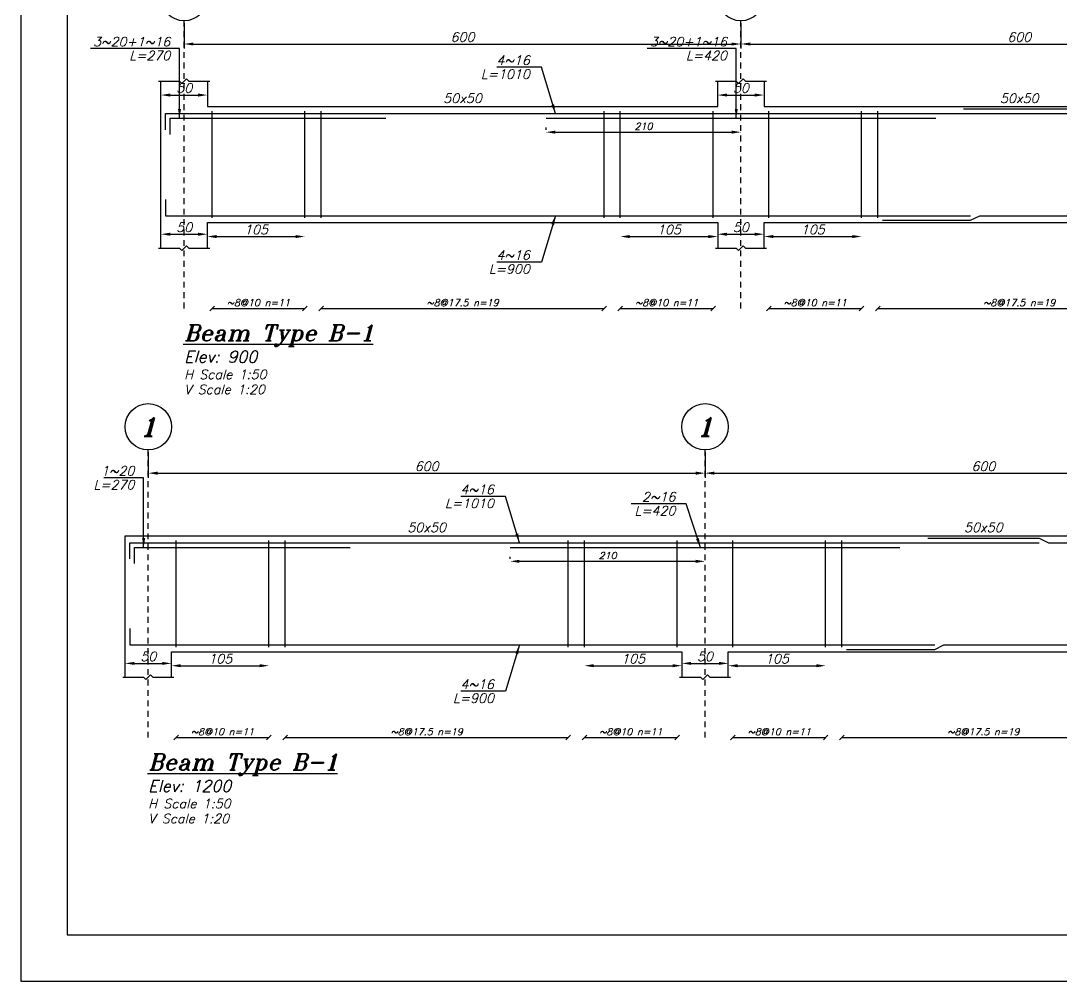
# Model space of a CAD drawing. Extents: x 0 to 308, y -92 to 22.
# Drawn here: x 167.36 to 189.78, y -20.9 to -0.2 of the extents above; entities that cross this region are included whole.
import ezdxf
from ezdxf.enums import TextEntityAlignment as Align

# ---------------------------------------------------------------- set-up
doc = ezdxf.new("R2010")
doc.units = 0
doc.header["$MEASUREMENT"] = 0
doc.header["$PDMODE"] = 33
doc.header["$PDSIZE"] = 0.3
doc.linetypes.add('HIDDEN2', pattern=[0.1875, 0.125, -0.0625])
doc.layers.add('SAZE_DRAWINGS', color=7, linetype='Continuous')
doc.styles.add('SAZE_STYLE', font='romansp.shx', dxfattribs={"oblique": 15})
doc.styles.add('SAZE_STYLE1', font='romant.shx', dxfattribs={"oblique": 15})
doc.dimstyles.new('SAZE_DIM_STYLE', dxfattribs={"dimtxt": 0.2, "dimasz": 0.2, "dimexe": 0.1, "dimexo": 0.05, "dimgap": 0.05, "dimtad": 0, "dimzin": 0, "dimdsep": 46, "dimtxsty": 'SAZE_STYLE', "dimcen": 0.09, "dimclrd": 2, "dimclre": 2, "dimclrt": 3, "dimadec": 0, "dimazin": 0, "dimtfac": 1, "dimtdec": 4, "dimtix": 1, "dimtmove": 1, "dimatfit": 3, "dimfxl": 1, "dimtolj": 1, "dimtzin": 0, "dimarcsym": 0})

# ---------------------------------------------------------------- blocks, each defined once
blk = doc.blocks.new('*D117')
at = {"layer": 'Defpoints', "color": 0, "transparency": 16777216}
for p in [(170.378, -1.505), (171.378, -1.505), (171.378, -1.805)]:
    blk.add_point(p, dxfattribs=at)
at = {"layer": 'SAZE_DRAWINGS', "color": 2, "lineweight": -2, "transparency": 16777216}
blk.add_line((170.578, -1.805), (171.178, -1.805), dxfattribs=at)
at = {"layer": 'SAZE_DRAWINGS', "color": 2, "transparency": 16777216}
for points in [[(170.578, -1.772), (170.578, -1.838), (170.378, -1.805)], [(171.178, -1.772), (171.178, -1.838), (171.378, -1.805)]]:
    blk.add_solid(points, dxfattribs=at)
at = {"layer": 'SAZE_DRAWINGS', "color": 3, "transparency": 16777216, "insert": (170.878, -1.655), "char_height": 0.2, "attachment_point": 5, "style": 'SAZE_STYLE'}
blk.add_mtext('\\A1;50', dxfattribs=at)
blk = doc.blocks.new('*D118')
at = {"layer": 'Defpoints', "color": 0, "transparency": 16777216}
for p in [(171.378, -4.805), (170.378, -5.105), (171.378, -5.105)]:
    blk.add_point(p, dxfattribs=at)
at = {"layer": 'SAZE_DRAWINGS', "color": 2, "lineweight": -2, "transparency": 16777216}
blk.add_line((170.578, -4.805), (171.178, -4.805), dxfattribs=at)
at = {"layer": 'SAZE_DRAWINGS', "color": 2, "transparency": 16777216}
for points in [[(170.578, -4.772), (170.578, -4.838), (170.378, -4.805)], [(171.178, -4.772), (171.178, -4.838), (171.378, -4.805)]]:
    blk.add_solid(points, dxfattribs=at)
at = {"layer": 'SAZE_DRAWINGS', "color": 3, "transparency": 16777216, "insert": (170.878, -4.655), "char_height": 0.2, "attachment_point": 5, "style": 'SAZE_STYLE'}
blk.add_mtext('\\A1;50', dxfattribs=at)
blk = doc.blocks.new('*D119')
at = {"layer": 'Defpoints', "color": 0, "transparency": 16777216}
for p in [(182.378, -1.505), (183.378, -1.505), (183.378, -1.805)]:
    blk.add_point(p, dxfattribs=at)
at = {"layer": 'SAZE_DRAWINGS', "color": 2, "lineweight": -2, "transparency": 16777216}
blk.add_line((182.578, -1.805), (183.178, -1.805), dxfattribs=at)
at = {"layer": 'SAZE_DRAWINGS', "color": 2, "transparency": 16777216}
for points in [[(182.578, -1.772), (182.578, -1.838), (182.378, -1.805)], [(183.178, -1.772), (183.178, -1.838), (183.378, -1.805)]]:
    blk.add_solid(points, dxfattribs=at)
at = {"layer": 'SAZE_DRAWINGS', "color": 3, "transparency": 16777216, "insert": (182.878, -1.655), "char_height": 0.2, "attachment_point": 5, "style": 'SAZE_STYLE'}
blk.add_mtext('\\A1;50', dxfattribs=at)
blk = doc.blocks.new('*D120')
at = {"layer": 'Defpoints', "color": 0, "transparency": 16777216}
for p in [(183.378, -4.805), (182.378, -5.105), (183.378, -5.105)]:
    blk.add_point(p, dxfattribs=at)
at = {"layer": 'SAZE_DRAWINGS', "color": 2, "lineweight": -2, "transparency": 16777216}
blk.add_line((182.578, -4.805), (183.178, -4.805), dxfattribs=at)
at = {"layer": 'SAZE_DRAWINGS', "color": 2, "transparency": 16777216}
for points in [[(182.578, -4.772), (182.578, -4.838), (182.378, -4.805)], [(183.178, -4.772), (183.178, -4.838), (183.378, -4.805)]]:
    blk.add_solid(points, dxfattribs=at)
at = {"layer": 'SAZE_DRAWINGS', "color": 3, "transparency": 16777216, "insert": (182.878, -4.655), "char_height": 0.2, "attachment_point": 5, "style": 'SAZE_STYLE'}
blk.add_mtext('\\A1;50', dxfattribs=at)
blk = doc.blocks.new('*D125')
at = {"layer": 'Defpoints', "color": 0, "transparency": 16777216}
for p in [(170.878, -0.205), (182.878, -0.205), (182.878, -0.705)]:
    blk.add_point(p, dxfattribs=at)
at = {"layer": 'SAZE_DRAWINGS', "color": 2, "lineweight": -2, "transparency": 16777216}
for p, q in [((170.878, -0.255), (170.878, -0.805)), ((182.878, -0.255), (182.878, -0.805)), ((171.078, -0.705), (182.678, -0.705))]:
    blk.add_line(p, q, dxfattribs=at)
at = {"layer": 'SAZE_DRAWINGS', "color": 2, "transparency": 16777216}
for points in [[(171.078, -0.672), (171.078, -0.738), (170.878, -0.705)], [(182.678, -0.672), (182.678, -0.738), (182.878, -0.705)]]:
    blk.add_solid(points, dxfattribs=at)
at = {"layer": 'SAZE_DRAWINGS', "color": 3, "transparency": 16777216, "insert": (176.878, -0.555), "char_height": 0.2, "attachment_point": 5, "style": 'SAZE_STYLE'}
blk.add_mtext('\\A1;600', dxfattribs=at)
blk = doc.blocks.new('*D126')
at = {"layer": 'Defpoints', "color": 0, "transparency": 16777216}
for p in [(182.878, -0.205), (194.878, -0.205), (194.878, -0.705)]:
    blk.add_point(p, dxfattribs=at)
at = {"layer": 'SAZE_DRAWINGS', "color": 2, "lineweight": -2, "transparency": 16777216}
for p, q in [((182.878, -0.255), (182.878, -0.805)), ((194.878, -0.255), (194.878, -0.805)), ((183.078, -0.705), (194.678, -0.705))]:
    blk.add_line(p, q, dxfattribs=at)
at = {"layer": 'SAZE_DRAWINGS', "color": 2, "transparency": 16777216}
for points in [[(183.078, -0.672), (183.078, -0.738), (182.878, -0.705)], [(194.678, -0.672), (194.678, -0.738), (194.878, -0.705)]]:
    blk.add_solid(points, dxfattribs=at)
at = {"layer": 'SAZE_DRAWINGS', "color": 3, "transparency": 16777216, "insert": (188.878, -0.555), "char_height": 0.2, "attachment_point": 5, "style": 'SAZE_STYLE'}
blk.add_mtext('\\A1;600', dxfattribs=at)
blk = doc.blocks.new('*D128')
at = {"layer": 'Defpoints', "color": 0, "transparency": 16777216}
for p in [(178.678, -2.605), (182.878, -2.605), (182.878, -2.605)]:
    blk.add_point(p, dxfattribs=at)
at = {"layer": 'SAZE_DRAWINGS', "color": 2, "lineweight": -2, "transparency": 16777216}
for p, q in [((178.678, -2.555), (178.678, -2.505)), ((178.878, -2.605), (182.678, -2.605)), ((182.878, -2.555), (182.878, -2.505))]:
    blk.add_line(p, q, dxfattribs=at)
at = {"layer": 'SAZE_DRAWINGS', "color": 2, "transparency": 16777216}
for points in [[(178.878, -2.572), (178.878, -2.638), (178.678, -2.605)], [(182.678, -2.572), (182.678, -2.638), (182.878, -2.605)]]:
    blk.add_solid(points, dxfattribs=at)
at = {"layer": 'SAZE_DRAWINGS', "color": 3, "transparency": 16777216, "insert": (180.778, -2.48), "char_height": 0.15, "attachment_point": 5, "style": 'SAZE_STYLE'}
blk.add_mtext('\\A1;210', dxfattribs=at)
blk = doc.blocks.new('*D130')
at = {"layer": 'Defpoints', "color": 0, "transparency": 16777216}
for p in [(171.378, -4.855), (173.478, -4.855), (173.478, -4.855)]:
    blk.add_point(p, dxfattribs=at)
at = {"layer": 'SAZE_DRAWINGS', "color": 2, "lineweight": -2, "transparency": 16777216}
blk.add_line((171.578, -4.855), (173.278, -4.855), dxfattribs=at)
at = {"layer": 'SAZE_DRAWINGS', "color": 2, "transparency": 16777216}
for points in [[(171.578, -4.822), (171.578, -4.888), (171.378, -4.855)], [(173.278, -4.822), (173.278, -4.888), (173.478, -4.855)]]:
    blk.add_solid(points, dxfattribs=at)
at = {"layer": 'SAZE_DRAWINGS', "color": 3, "transparency": 16777216, "insert": (172.428, -4.705), "char_height": 0.2, "attachment_point": 5, "style": 'SAZE_STYLE'}
blk.add_mtext('\\A1;105', dxfattribs=at)
blk = doc.blocks.new('*D131')
at = {"layer": 'Defpoints', "color": 0, "transparency": 16777216}
for p in [(180.278, -4.855), (182.378, -4.855), (182.378, -4.855)]:
    blk.add_point(p, dxfattribs=at)
at = {"layer": 'SAZE_DRAWINGS', "color": 2, "lineweight": -2, "transparency": 16777216}
blk.add_line((180.478, -4.855), (182.178, -4.855), dxfattribs=at)
at = {"layer": 'SAZE_DRAWINGS', "color": 2, "transparency": 16777216}
for points in [[(180.478, -4.822), (180.478, -4.888), (180.278, -4.855)], [(182.178, -4.822), (182.178, -4.888), (182.378, -4.855)]]:
    blk.add_solid(points, dxfattribs=at)
at = {"layer": 'SAZE_DRAWINGS', "color": 3, "transparency": 16777216, "insert": (181.328, -4.705), "char_height": 0.2, "attachment_point": 5, "style": 'SAZE_STYLE'}
blk.add_mtext('\\A1;105', dxfattribs=at)
blk = doc.blocks.new('*D132')
at = {"layer": 'Defpoints', "color": 0, "transparency": 16777216}
for p in [(183.378, -4.855), (185.478, -4.855), (185.478, -4.855)]:
    blk.add_point(p, dxfattribs=at)
at = {"layer": 'SAZE_DRAWINGS', "color": 2, "lineweight": -2, "transparency": 16777216}
blk.add_line((183.578, -4.855), (185.278, -4.855), dxfattribs=at)
at = {"layer": 'SAZE_DRAWINGS', "color": 2, "transparency": 16777216}
for points in [[(183.578, -4.822), (183.578, -4.888), (183.378, -4.855)], [(185.278, -4.822), (185.278, -4.888), (185.478, -4.855)]]:
    blk.add_solid(points, dxfattribs=at)
at = {"layer": 'SAZE_DRAWINGS', "color": 3, "transparency": 16777216, "insert": (184.428, -4.705), "char_height": 0.2, "attachment_point": 5, "style": 'SAZE_STYLE'}
blk.add_mtext('\\A1;105', dxfattribs=at)
blk = doc.blocks.new('*D136')
at = {"layer": 'Defpoints', "color": 0, "transparency": 16777216}
for p in [(170.605, -14.055), (169.605, -14.355), (170.605, -14.355)]:
    blk.add_point(p, dxfattribs=at)
at = {"layer": 'SAZE_DRAWINGS', "color": 2, "lineweight": -2, "transparency": 16777216}
blk.add_line((169.805, -14.055), (170.405, -14.055), dxfattribs=at)
at = {"layer": 'SAZE_DRAWINGS', "color": 2, "transparency": 16777216}
for points in [[(169.805, -14.022), (169.805, -14.088), (169.605, -14.055)], [(170.405, -14.022), (170.405, -14.088), (170.605, -14.055)]]:
    blk.add_solid(points, dxfattribs=at)
at = {"layer": 'SAZE_DRAWINGS', "color": 3, "transparency": 16777216, "insert": (170.105, -13.905), "char_height": 0.2, "attachment_point": 5, "style": 'SAZE_STYLE'}
blk.add_mtext('\\A1;50', dxfattribs=at)
blk = doc.blocks.new('*D137')
at = {"layer": 'Defpoints', "color": 0, "transparency": 16777216}
for p in [(182.605, -14.055), (181.605, -14.355), (182.605, -14.355)]:
    blk.add_point(p, dxfattribs=at)
at = {"layer": 'SAZE_DRAWINGS', "color": 2, "lineweight": -2, "transparency": 16777216}
blk.add_line((181.805, -14.055), (182.405, -14.055), dxfattribs=at)
at = {"layer": 'SAZE_DRAWINGS', "color": 2, "transparency": 16777216}
for points in [[(181.805, -14.022), (181.805, -14.088), (181.605, -14.055)], [(182.405, -14.022), (182.405, -14.088), (182.605, -14.055)]]:
    blk.add_solid(points, dxfattribs=at)
at = {"layer": 'SAZE_DRAWINGS', "color": 3, "transparency": 16777216, "insert": (182.105, -13.905), "char_height": 0.2, "attachment_point": 5, "style": 'SAZE_STYLE'}
blk.add_mtext('\\A1;50', dxfattribs=at)
blk = doc.blocks.new('*D140')
at = {"layer": 'Defpoints', "color": 0, "transparency": 16777216}
for p in [(170.105, -9.455), (182.105, -9.455), (182.105, -9.955)]:
    blk.add_point(p, dxfattribs=at)
at = {"layer": 'SAZE_DRAWINGS', "color": 2, "lineweight": -2, "transparency": 16777216}
for p, q in [((170.105, -9.505), (170.105, -10.055)), ((182.105, -9.505), (182.105, -10.055)), ((170.305, -9.955), (181.905, -9.955))]:
    blk.add_line(p, q, dxfattribs=at)
at = {"layer": 'SAZE_DRAWINGS', "color": 2, "transparency": 16777216}
for points in [[(170.305, -9.922), (170.305, -9.988), (170.105, -9.955)], [(181.905, -9.922), (181.905, -9.988), (182.105, -9.955)]]:
    blk.add_solid(points, dxfattribs=at)
at = {"layer": 'SAZE_DRAWINGS', "color": 3, "transparency": 16777216, "insert": (176.105, -9.805), "char_height": 0.2, "attachment_point": 5, "style": 'SAZE_STYLE'}
blk.add_mtext('\\A1;600', dxfattribs=at)
blk = doc.blocks.new('*D141')
at = {"layer": 'Defpoints', "color": 0, "transparency": 16777216}
for p in [(182.105, -9.455), (194.105, -9.455), (194.105, -9.955)]:
    blk.add_point(p, dxfattribs=at)
at = {"layer": 'SAZE_DRAWINGS', "color": 2, "lineweight": -2, "transparency": 16777216}
for p, q in [((182.105, -9.505), (182.105, -10.055)), ((194.105, -9.505), (194.105, -10.055)), ((182.305, -9.955), (193.905, -9.955))]:
    blk.add_line(p, q, dxfattribs=at)
at = {"layer": 'SAZE_DRAWINGS', "color": 2, "transparency": 16777216}
for points in [[(182.305, -9.922), (182.305, -9.988), (182.105, -9.955)], [(193.905, -9.922), (193.905, -9.988), (194.105, -9.955)]]:
    blk.add_solid(points, dxfattribs=at)
at = {"layer": 'SAZE_DRAWINGS', "color": 3, "transparency": 16777216, "insert": (188.105, -9.805), "char_height": 0.2, "attachment_point": 5, "style": 'SAZE_STYLE'}
blk.add_mtext('\\A1;600', dxfattribs=at)
blk = doc.blocks.new('*D143')
at = {"layer": 'Defpoints', "color": 0, "transparency": 16777216}
for p in [(177.905, -11.855), (182.105, -11.855), (182.105, -11.855)]:
    blk.add_point(p, dxfattribs=at)
at = {"layer": 'SAZE_DRAWINGS', "color": 2, "lineweight": -2, "transparency": 16777216}
for p, q in [((177.905, -11.805), (177.905, -11.755)), ((178.105, -11.855), (181.905, -11.855)), ((182.105, -11.805), (182.105, -11.755))]:
    blk.add_line(p, q, dxfattribs=at)
at = {"layer": 'SAZE_DRAWINGS', "color": 2, "transparency": 16777216}
for points in [[(178.105, -11.822), (178.105, -11.888), (177.905, -11.855)], [(181.905, -11.822), (181.905, -11.888), (182.105, -11.855)]]:
    blk.add_solid(points, dxfattribs=at)
at = {"layer": 'SAZE_DRAWINGS', "color": 3, "transparency": 16777216, "insert": (180.005, -11.73), "char_height": 0.15, "attachment_point": 5, "style": 'SAZE_STYLE'}
blk.add_mtext('\\A1;210', dxfattribs=at)
blk = doc.blocks.new('*D145')
at = {"layer": 'Defpoints', "color": 0, "transparency": 16777216}
for p in [(170.605, -14.105), (172.705, -14.105), (172.705, -14.105)]:
    blk.add_point(p, dxfattribs=at)
at = {"layer": 'SAZE_DRAWINGS', "color": 2, "lineweight": -2, "transparency": 16777216}
blk.add_line((170.805, -14.105), (172.505, -14.105), dxfattribs=at)
at = {"layer": 'SAZE_DRAWINGS', "color": 2, "transparency": 16777216}
for points in [[(170.805, -14.072), (170.805, -14.138), (170.605, -14.105)], [(172.505, -14.072), (172.505, -14.138), (172.705, -14.105)]]:
    blk.add_solid(points, dxfattribs=at)
at = {"layer": 'SAZE_DRAWINGS', "color": 3, "transparency": 16777216, "insert": (171.655, -13.955), "char_height": 0.2, "attachment_point": 5, "style": 'SAZE_STYLE'}
blk.add_mtext('\\A1;105', dxfattribs=at)
blk = doc.blocks.new('*D146')
at = {"layer": 'Defpoints', "color": 0, "transparency": 16777216}
for p in [(179.505, -14.105), (181.605, -14.105), (181.605, -14.105)]:
    blk.add_point(p, dxfattribs=at)
at = {"layer": 'SAZE_DRAWINGS', "color": 2, "lineweight": -2, "transparency": 16777216}
blk.add_line((179.705, -14.105), (181.405, -14.105), dxfattribs=at)
at = {"layer": 'SAZE_DRAWINGS', "color": 2, "transparency": 16777216}
for points in [[(179.705, -14.072), (179.705, -14.138), (179.505, -14.105)], [(181.405, -14.072), (181.405, -14.138), (181.605, -14.105)]]:
    blk.add_solid(points, dxfattribs=at)
at = {"layer": 'SAZE_DRAWINGS', "color": 3, "transparency": 16777216, "insert": (180.555, -13.955), "char_height": 0.2, "attachment_point": 5, "style": 'SAZE_STYLE'}
blk.add_mtext('\\A1;105', dxfattribs=at)
blk = doc.blocks.new('*D147')
at = {"layer": 'Defpoints', "color": 0, "transparency": 16777216}
for p in [(182.605, -14.105), (184.705, -14.105), (184.705, -14.105)]:
    blk.add_point(p, dxfattribs=at)
at = {"layer": 'SAZE_DRAWINGS', "color": 2, "lineweight": -2, "transparency": 16777216}
blk.add_line((182.805, -14.105), (184.505, -14.105), dxfattribs=at)
at = {"layer": 'SAZE_DRAWINGS', "color": 2, "transparency": 16777216}
for points in [[(182.805, -14.072), (182.805, -14.138), (182.605, -14.105)], [(184.505, -14.072), (184.505, -14.138), (184.705, -14.105)]]:
    blk.add_solid(points, dxfattribs=at)
at = {"layer": 'SAZE_DRAWINGS', "color": 3, "transparency": 16777216, "insert": (183.655, -13.955), "char_height": 0.2, "attachment_point": 5, "style": 'SAZE_STYLE'}
blk.add_mtext('\\A1;105', dxfattribs=at)

msp = doc.modelspace()

# ---------------------------------------------------------------- linework, layer by layer
at = {"layer": 'SAZE_DRAWINGS', "color": 1}
msp.add_lwpolyline([(226.7566, 21.0951), (167.3566, 21.0951), (167.3566, -20.9049), (226.7566, -20.9049)], close=True, dxfattribs=at)
at = {"layer": 'SAZE_DRAWINGS', "color": 7}
msp.add_lwpolyline([(225.7566, 20.0951), (168.3566, 20.0951), (168.3566, -19.9049), (225.7566, -19.9049)], close=True, dxfattribs=at)
at = {"layer": 'SAZE_DRAWINGS', "color": 2, "linetype": 'HIDDEN2', "elevation": 0}
for points in [[(170.878, -6.4049), (170.878, -0.2049)], [(182.878, -6.4049), (182.878, -0.2049)], [(170.1047, -15.6549), (170.1047, -9.4549)], [(182.1047, -15.6549), (182.1047, -9.4549)]]:
    msp.add_lwpolyline(points, dxfattribs=at)
at = {"layer": 'SAZE_DRAWINGS', "color": 8, "elevation": 0}
for points in [[(170.328, -1.5049), (170.778, -1.5049), (170.828, -1.5549), (170.928, -1.4549), (170.978, -1.5049), (171.428, -1.5049)], [(182.328, -1.5049), (182.778, -1.5049), (182.828, -1.5549), (182.928, -1.4549), (182.978, -1.5049), (183.428, -1.5049)], [(170.328, -5.1049), (170.778, -5.1049), (170.828, -5.1549), (170.928, -5.0549), (170.978, -5.1049), (171.428, -5.1049)], [(182.328, -5.1049), (182.778, -5.1049), (182.828, -5.1549), (182.928, -5.0549), (182.978, -5.1049), (183.428, -5.1049)], [(169.5547, -14.3549), (170.0047, -14.3549), (170.0547, -14.4049), (170.1547, -14.3049), (170.2047, -14.3549), (170.6547, -14.3549)], [(181.5547, -14.3549), (182.0047, -14.3549), (182.0547, -14.4049), (182.1547, -14.3049), (182.2047, -14.3549), (182.6547, -14.3549)]]:
    msp.add_lwpolyline(points, dxfattribs=at)
at = {"layer": 'SAZE_DRAWINGS', "color": 3, "linetype": 'Continuous', "elevation": 0}
for points in [[(170.378, -5.1049), (170.378, -1.5049)], [(171.378, -1.5049), (171.378, -2.0549), (182.378, -2.0549), (182.378, -1.5049)], [(183.378, -1.5049), (183.378, -2.0549), (194.378, -2.0549), (194.378, -1.5049)], [(171.378, -5.1049), (171.378, -4.5549), (182.378, -4.5549), (182.378, -5.1049)], [(183.378, -5.1049), (183.378, -4.5549), (194.378, -4.5549), (194.378, -5.1049)], [(169.6047, -11.3049), (206.6047, -11.3049)], [(169.6047, -14.3549), (169.6047, -11.3049)], [(170.6047, -14.3549), (170.6047, -13.8049), (181.6047, -13.8049), (181.6047, -14.3549)], [(182.6047, -14.3549), (182.6047, -13.8049), (193.6047, -13.8049), (193.6047, -14.3549)]]:
    msp.add_lwpolyline(points, dxfattribs=at)
at = {"layer": 'SAZE_DRAWINGS', "color": 6, "linetype": 'Continuous', "elevation": 0}
for points in [[(170.478, -2.5549), (170.478, -2.2049), (190.078, -2.2049)], [(187.678, -2.1049), (190.078, -2.1049), (190.278, -2.2049), (207.278, -2.2049), (207.278, -2.5549)], [(170.578, -2.6549), (170.578, -2.3049), (175.228, -2.3049)], [(178.678, -2.3049), (187.078, -2.3049)], [(170.478, -4.0549), (170.478, -4.4049), (187.828, -4.4049)], [(185.928, -4.5049), (187.828, -4.5049), (188.028, -4.4049), (207.278, -4.4049), (207.278, -4.0549)], [(186.9047, -11.3549), (189.3047, -11.3549), (189.5047, -11.4549), (206.5047, -11.4549), (206.5047, -11.8049)], [(169.7047, -11.8049), (169.7047, -11.4549), (189.3047, -11.4549)], [(169.8047, -11.9049), (169.8047, -11.5549), (174.4547, -11.5549)], [(177.9047, -11.5549), (186.3047, -11.5549)], [(169.7047, -13.3049), (169.7047, -13.6549), (187.0547, -13.6549)], [(185.1547, -13.7549), (187.0547, -13.7549), (187.2547, -13.6549), (206.5047, -13.6549), (206.5047, -13.3049)]]:
    msp.add_lwpolyline(points, dxfattribs=at)
at = {"layer": 'SAZE_DRAWINGS', "color": 4, "linetype": 'Continuous', "elevation": 0}
for points in [[(171.478, -4.4549), (171.478, -2.1549)], [(173.478, -4.4549), (173.478, -2.1549)], [(173.828, -4.4549), (173.828, -2.1549)], [(179.928, -4.4549), (179.928, -2.1549)], [(180.278, -4.4549), (180.278, -2.1549)], [(182.278, -4.4549), (182.278, -2.1549)], [(183.478, -4.4549), (183.478, -2.1549)], [(185.478, -4.4549), (185.478, -2.1549)], [(185.828, -4.4549), (185.828, -2.1549)], [(170.7047, -13.7049), (170.7047, -11.4049)], [(172.7047, -13.7049), (172.7047, -11.4049)], [(173.0547, -13.7049), (173.0547, -11.4049)], [(179.1547, -13.7049), (179.1547, -11.4049)], [(179.5047, -13.7049), (179.5047, -11.4049)], [(181.5047, -13.7049), (181.5047, -11.4049)], [(182.7047, -13.7049), (182.7047, -11.4049)], [(184.7047, -13.7049), (184.7047, -11.4049)], [(185.0547, -13.7049), (185.0547, -11.4049)]]:
    msp.add_lwpolyline(points, dxfattribs=at)
at = {"layer": 'SAZE_DRAWINGS', "color": 1, "elevation": 0}
for points in [[(171.428, -6.4549), (171.528, -6.3549)], [(171.478, -6.4049), (173.478, -6.4049)], [(173.428, -6.4549), (173.528, -6.3549)], [(173.778, -6.4549), (173.878, -6.3549)], [(173.828, -6.4049), (179.928, -6.4049)], [(179.878, -6.4549), (179.978, -6.3549)], [(180.228, -6.4549), (180.328, -6.3549)], [(180.278, -6.4049), (182.278, -6.4049)], [(182.228, -6.4549), (182.328, -6.3549)], [(183.428, -6.4549), (183.528, -6.3549)], [(183.478, -6.4049), (185.478, -6.4049)], [(185.428, -6.4549), (185.528, -6.3549)], [(185.778, -6.4549), (185.878, -6.3549)], [(185.828, -6.4049), (191.928, -6.4049)], [(170.6547, -15.7049), (170.7547, -15.6049)], [(170.7047, -15.6549), (172.7047, -15.6549)], [(172.6547, -15.7049), (172.7547, -15.6049)], [(173.0047, -15.7049), (173.1047, -15.6049)], [(173.0547, -15.6549), (179.1547, -15.6549)], [(179.1047, -15.7049), (179.2047, -15.6049)], [(179.4547, -15.7049), (179.5547, -15.6049)], [(179.5047, -15.6549), (181.5047, -15.6549)], [(181.4547, -15.7049), (181.5547, -15.6049)], [(182.6547, -15.7049), (182.7547, -15.6049)], [(182.7047, -15.6549), (184.7047, -15.6549)], [(184.6547, -15.7049), (184.7547, -15.6049)], [(185.0047, -15.7049), (185.1047, -15.6049)], [(185.0547, -15.6549), (191.1547, -15.6549)]]:
    msp.add_lwpolyline(points, dxfattribs=at)
at = {"layer": 'SAZE_DRAWINGS', "color": 2}
for centre in [(170.878, 0.2951, 0), (182.878, 0.2951, 0), (170.1047, -8.9549, 0), (182.1047, -8.9549, 0)]:
    msp.add_ellipse(centre, major_axis=(0.5, 0), ratio=1, dxfattribs=at)

# ---------------------------------------------------------------- texts
at = {"layer": 'SAZE_DRAWINGS', "color": 2, "style": 'SAZE_STYLE1', "oblique": 15}
for p in [(176.878, -1.8749, 0), (188.878, -1.8749, 0), (176.1047, -11.1249, 0), (188.1047, -11.1249, 0)]:
    msp.add_text('50x50', height=0.2, dxfattribs=at).set_placement(p, align=Align.MIDDLE_CENTER)
at = {"layer": 'SAZE_DRAWINGS', "color": 3, "style": 'SAZE_STYLE', "oblique": 15}
for s, p in [('~8@10 n=11', (172.478, -6.3549, 0)), ('~8@17.5 n=19', (176.878, -6.3549, 0)), ('~8@10 n=11', (181.278, -6.3549, 0)), ('~8@10 n=11', (184.478, -6.3549, 0)), ('~8@17.5 n=19', (188.878, -6.3549, 0)), ('~8@10 n=11', (171.7047, -15.6049, 0)), ('~8@17.5 n=19', (176.1047, -15.6049, 0)), ('~8@10 n=11', (180.5047, -15.6049, 0)), ('~8@10 n=11', (183.7047, -15.6049, 0)), ('~8@17.5 n=19', (188.1047, -15.6049, 0))]:
    msp.add_text(s, height=0.15, dxfattribs=at).set_placement(p, align=Align.CENTER)
at = {"layer": 'SAZE_DRAWINGS', "color": 4, "style": 'SAZE_STYLE1', "oblique": 15}
for p in [(170.878, -7.1049, 0), (170.1047, -16.3549, 0)]:
    msp.add_text('%%UBeam Type B-1', height=0.35, dxfattribs=at).set_placement(p)
at = {"layer": 'SAZE_DRAWINGS', "color": 2, "style": 'SAZE_STYLE1', "oblique": 15}
for s, height, p in [('Elev: 900', 0.25, (170.878, -7.5716, 0)), ('H Scale 1:50', 0.2, (170.878, -7.9264, 0)), ('V Scale 1:20', 0.2, (170.878, -8.2502, 0)), ('Elev: 1200', 0.25, (170.1047, -16.8216, 0)), ('H Scale 1:50', 0.2, (170.1047, -17.1764, 0)), ('V Scale 1:20', 0.2, (170.1047, -17.5002, 0))]:
    msp.add_text(s, height=height, dxfattribs=at).set_placement(p)
at = {"layer": 'SAZE_DRAWINGS', "color": 3, "style": 'SAZE_STYLE1', "oblique": 15}
for p in [(170.1047, -8.9549, 0), (182.1047, -8.9549, 0)]:
    msp.add_text('1', height=0.4, dxfattribs=at).set_placement(p, align=Align.MIDDLE_CENTER)
at = {"layer": 'SAZE_DRAWINGS', "color": 3, "char_height": 0.2, "attachment_point": 9, "style": 'SAZE_STYLE'}
for s, insert in [('\\A1;3~20+1~16', (170.578, -0.7549, 0)), ('\\A1;3~20+1~16', (182.578, -0.7549, 0)), ('\\A1;4~16', (178.328, -1.1549, 0)), ('\\A1;4~16', (178.328, -5.3549, 0)), ('\\A1;1~20', (169.8047, -10.0049, 0)), ('\\A1;4~16', (177.5547, -10.4049, 0)), ('\\A1;2~16', (181.4669, -10.5647, 0)), ('\\A1;4~16', (177.5547, -14.6049, 0))]:
    msp.add_mtext(s, dxfattribs=dict(at, insert=insert))
at = {"layer": 'SAZE_DRAWINGS', "color": 2, "char_height": 0.2, "attachment_point": 3, "style": 'SAZE_STYLE'}
for s, insert in [('L=270', (170.578, -0.8549, 0)), ('L=420', (182.578, -0.8549, 0)), ('L=1010', (178.328, -1.2549, 0)), ('L=900', (178.328, -5.4549, 0)), ('L=270', (169.8047, -10.1049, 0)), ('L=1010', (177.5547, -10.5049, 0)), ('L=420', (181.4669, -10.6647, 0)), ('L=900', (177.5547, -14.7049, 0))]:
    msp.add_mtext(s, dxfattribs=dict(at, insert=insert))

# ---------------------------------------------------------------- dimensions: what is measured, and where the dimension line sits
at = {"layer": 'SAZE_DRAWINGS', "color": 2}
for base, p1, p2, override, picture, middle in [((182.878, -0.7049, 0), (170.878, -0.2049, 0), (182.878, -0.2049, 0), {"dimtxt": 0.2, "dimasz": 0.2, "dimgap": 0.05, "dimtad": 1, "dimdec": 1, "dimlfac": 50, "dimrnd": 1, "dimzin": 8, "dimclrd": 2, "dimclre": 2, "dimclrt": 3}, '*D125', (176.878, -0.5549, 0)), ((194.878, -0.7049, 0), (182.878, -0.2049, 0), (194.878, -0.2049, 0), {"dimtxt": 0.2, "dimasz": 0.2, "dimgap": 0.05, "dimtad": 1, "dimdec": 1, "dimlfac": 50, "dimrnd": 1, "dimzin": 8, "dimclrd": 2, "dimclre": 2, "dimclrt": 3}, '*D126', (188.878, -0.5549, 0)), ((171.378, -1.8049, 0), (170.378, -1.5049, 0), (171.378, -1.5049, 0), {"dimtxt": 0.2, "dimasz": 0.2, "dimgap": 0.05, "dimtad": 1, "dimdec": 1, "dimlfac": 50, "dimrnd": 1, "dimzin": 8, "dimse1": 1, "dimse2": 1, "dimclrd": 2, "dimclre": 2, "dimclrt": 3}, '*D117', (170.878, -1.6549, 0)), ((183.378, -1.8049, 0), (182.378, -1.5049, 0), (183.378, -1.5049, 0), {"dimtxt": 0.2, "dimasz": 0.2, "dimgap": 0.05, "dimtad": 1, "dimdec": 1, "dimlfac": 50, "dimrnd": 1, "dimzin": 8, "dimse1": 1, "dimse2": 1, "dimclrd": 2, "dimclre": 2, "dimclrt": 3}, '*D119', (182.878, -1.6549, 0)), ((182.878, -2.6049, 0), (178.678, -2.6049, 0), (182.878, -2.6049, 0), {"dimtxt": 0.15, "dimasz": 0.2, "dimgap": 0.05, "dimtad": 1, "dimdec": 1, "dimlfac": 50, "dimrnd": 1, "dimzin": 8, "dimclrd": 2, "dimclre": 2, "dimclrt": 3}, '*D128', (180.778, -2.4799, 0)), ((171.378, -4.8049, 0), (170.378, -5.1049, 0), (171.378, -5.1049, 0), {"dimtxt": 0.2, "dimasz": 0.2, "dimgap": 0.05, "dimtad": 1, "dimdec": 1, "dimlfac": 50, "dimrnd": 1, "dimzin": 8, "dimse1": 1, "dimse2": 1, "dimclrd": 2, "dimclre": 2, "dimclrt": 3}, '*D118', (170.878, -4.6549, 0)), ((173.478, -4.8549, 0), (171.378, -4.8549, 0), (173.478, -4.8549, 0), {"dimtxt": 0.2, "dimasz": 0.2, "dimgap": 0.05, "dimtad": 1, "dimdec": 1, "dimlfac": 50, "dimrnd": 1, "dimzin": 8, "dimse1": 1, "dimse2": 1, "dimclrd": 2, "dimclre": 2, "dimclrt": 3}, '*D130', (172.428, -4.7049, 0)), ((182.378, -4.8549, 0), (180.278, -4.8549, 0), (182.378, -4.8549, 0), {"dimtxt": 0.2, "dimasz": 0.2, "dimgap": 0.05, "dimtad": 1, "dimdec": 1, "dimlfac": 50, "dimrnd": 1, "dimzin": 8, "dimse1": 1, "dimse2": 1, "dimclrd": 2, "dimclre": 2, "dimclrt": 3}, '*D131', (181.328, -4.7049, 0)), ((183.378, -4.8049, 0), (182.378, -5.1049, 0), (183.378, -5.1049, 0), {"dimtxt": 0.2, "dimasz": 0.2, "dimgap": 0.05, "dimtad": 1, "dimdec": 1, "dimlfac": 50, "dimrnd": 1, "dimzin": 8, "dimse1": 1, "dimse2": 1, "dimclrd": 2, "dimclre": 2, "dimclrt": 3}, '*D120', (182.878, -4.6549, 0)), ((185.478, -4.8549, 0), (183.378, -4.8549, 0), (185.478, -4.8549, 0), {"dimtxt": 0.2, "dimasz": 0.2, "dimgap": 0.05, "dimtad": 1, "dimdec": 1, "dimlfac": 50, "dimrnd": 1, "dimzin": 8, "dimse1": 1, "dimse2": 1, "dimclrd": 2, "dimclre": 2, "dimclrt": 3}, '*D132', (184.428, -4.7049, 0)), ((182.1047, -9.9549, 0), (170.1047, -9.4549, 0), (182.1047, -9.4549, 0), {"dimtxt": 0.2, "dimasz": 0.2, "dimgap": 0.05, "dimtad": 1, "dimdec": 1, "dimlfac": 50, "dimrnd": 1, "dimzin": 8, "dimclrd": 2, "dimclre": 2, "dimclrt": 3}, '*D140', (176.1047, -9.8049, 0)), ((194.1047, -9.9549, 0), (182.1047, -9.4549, 0), (194.1047, -9.4549, 0), {"dimtxt": 0.2, "dimasz": 0.2, "dimgap": 0.05, "dimtad": 1, "dimdec": 1, "dimlfac": 50, "dimrnd": 1, "dimzin": 8, "dimclrd": 2, "dimclre": 2, "dimclrt": 3}, '*D141', (188.1047, -9.8049, 0)), ((182.1047, -11.8549, 0), (177.9047, -11.8549, 0), (182.1047, -11.8549, 0), {"dimtxt": 0.15, "dimasz": 0.2, "dimgap": 0.05, "dimtad": 1, "dimdec": 1, "dimlfac": 50, "dimrnd": 1, "dimzin": 8, "dimclrd": 2, "dimclre": 2, "dimclrt": 3}, '*D143', (180.0047, -11.7299, 0)), ((170.6047, -14.0549, 0), (169.6047, -14.3549, 0), (170.6047, -14.3549, 0), {"dimtxt": 0.2, "dimasz": 0.2, "dimgap": 0.05, "dimtad": 1, "dimdec": 1, "dimlfac": 50, "dimrnd": 1, "dimzin": 8, "dimse1": 1, "dimse2": 1, "dimclrd": 2, "dimclre": 2, "dimclrt": 3}, '*D136', (170.1047, -13.9049, 0)), ((172.7047, -14.1049, 0), (170.6047, -14.1049, 0), (172.7047, -14.1049, 0), {"dimtxt": 0.2, "dimasz": 0.2, "dimgap": 0.05, "dimtad": 1, "dimdec": 1, "dimlfac": 50, "dimrnd": 1, "dimzin": 8, "dimse1": 1, "dimse2": 1, "dimclrd": 2, "dimclre": 2, "dimclrt": 3}, '*D145', (171.6547, -13.9549, 0)), ((181.6047, -14.1049, 0), (179.5047, -14.1049, 0), (181.6047, -14.1049, 0), {"dimtxt": 0.2, "dimasz": 0.2, "dimgap": 0.05, "dimtad": 1, "dimdec": 1, "dimlfac": 50, "dimrnd": 1, "dimzin": 8, "dimse1": 1, "dimse2": 1, "dimclrd": 2, "dimclre": 2, "dimclrt": 3}, '*D146', (180.5547, -13.9549, 0)), ((182.6047, -14.0549, 0), (181.6047, -14.3549, 0), (182.6047, -14.3549, 0), {"dimtxt": 0.2, "dimasz": 0.2, "dimgap": 0.05, "dimtad": 1, "dimdec": 1, "dimlfac": 50, "dimrnd": 1, "dimzin": 8, "dimse1": 1, "dimse2": 1, "dimclrd": 2, "dimclre": 2, "dimclrt": 3}, '*D137', (182.1047, -13.9049, 0)), ((184.7047, -14.1049, 0), (182.6047, -14.1049, 0), (184.7047, -14.1049, 0), {"dimtxt": 0.2, "dimasz": 0.2, "dimgap": 0.05, "dimtad": 1, "dimdec": 1, "dimlfac": 50, "dimrnd": 1, "dimzin": 8, "dimse1": 1, "dimse2": 1, "dimclrd": 2, "dimclre": 2, "dimclrt": 3}, '*D147', (183.6547, -13.9549, 0))]:
    dim = msp.add_linear_dim(base=base, p1=p1, p2=p2, dimstyle='SAZE_DIM_STYLE', override=override, dxfattribs=at)
    dim.commit()
    dim.dimension.update_dxf_attribs({"geometry": picture, "text_midpoint": middle})

# ---------------------------------------------------------------- leaders
at = {"layer": 'SAZE_DRAWINGS', "color": 2, "annotation_type": 0, "has_hookline": 1, "hookline_direction": 1}
for points, text_width in [([(170.778, -2.3049, 0), (170.778, -0.8049, 0), (170.628, -0.8049, 0)], 1.7214), ([(182.778, -2.3049, 0), (182.778, -0.8049, 0), (182.628, -0.8049, 0)], 1.7214), ([(178.878, -2.2049, 0), (178.578, -1.2049, 0), (178.378, -1.2049, 0)], 0.7138), ([(178.878, -4.4049, 0), (178.578, -5.4049, 0), (178.378, -5.4049, 0)], 0.7138), ([(170.0047, -11.5549, 0), (170.0047, -10.0549, 0), (169.8547, -10.0549, 0)], 0.6571), ([(178.1047, -11.4549, 0), (177.8047, -10.4549, 0), (177.6047, -10.4549, 0)], 0.7138), ([(182.0047, -11.5549, 0), (181.6961, -10.6153, 0), (181.295, -10.6153, 0)], 0.7316), ([(178.1047, -13.6549, 0), (177.8047, -14.6549, 0), (177.6047, -14.6549, 0)], 0.7138)]:
    msp.add_leader(points, dimstyle='SAZE_DIM_STYLE', override={"dimasz": 0.2, "dimgap": 0.05, "dimtad": 1, "dimclrd": 2}, dxfattribs=dict(at, text_width=text_width))

doc.saveas('drawing.dxf')
